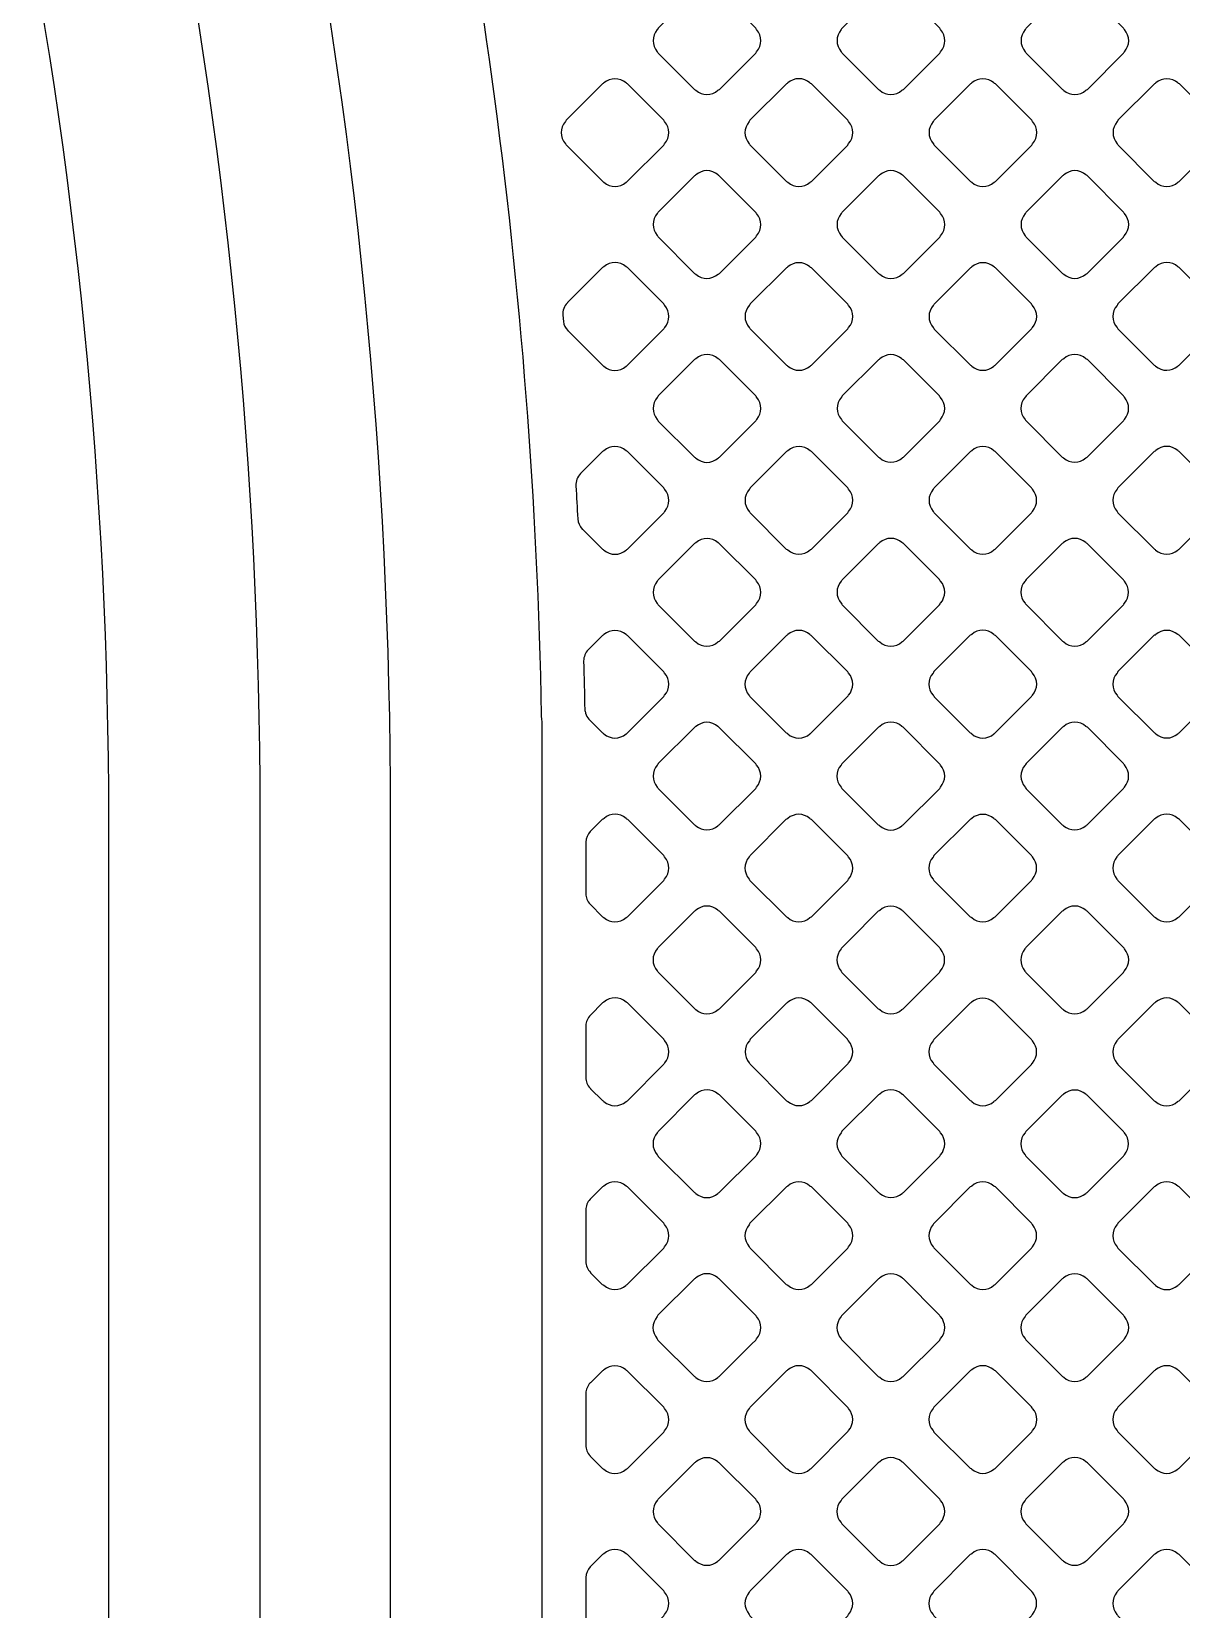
# Model space of a CAD drawing. Extents: x 0 to 248, y 0 to 175.
# Drawn here: x 86.065 to 87.413, y 135.872 to 137.722 of the extents above; entities that cross this region are included whole.
import ezdxf

# ---------------------------------------------------------------- set-up
doc = ezdxf.new("R2010")
doc.units = 0
doc.layers.add('gbr-dxf', color=7, linetype='Continuous')

msp = doc.modelspace()

# ---------------------------------------------------------------- linework, layer by layer
at = {"layer": 'gbr-dxf', "linetype": 'Continuous'}
for points in [[(84.6798, 141.1651, -0.198817), (86.4856, 136.8034, -0.009964), (86.4855, 136.8006), (86.4855, 134.537, -0.210617), (86.4633, 134.4797), (86.4577, 134.4742, 0.036059), (86.456, 134.472, 0.135581), (86.4525, 134.4619), (86.4525, 133.8516, -0.007269)], [(86.3001, 133.8535), (86.3001, 134.5006, -0.189007), (86.3204, 134.5523, -0.010551), (86.3225, 134.5545), (86.3279, 134.5598, 0.168586), (86.3331, 134.5719), (86.3331, 136.8033, -0.009921), (86.3332, 136.806, 0.198805), (84.5704, 141.0591, -0.008527)], [(84.4503, 140.9141, -0.198904), (86.1554, 136.7975, -0.009964), (86.1553, 136.7948), (86.1553, 133.6209, -0.009957)], [(86.5882, 133.7815), (86.5882, 134.0629, -0.324981), (86.6227, 134.1105, 0.275426), (86.6326, 134.1287, -0.015279), (86.6318, 134.1331, -0.084652), (86.6309, 134.1416, -0.008073), (86.6309, 134.1436, -0.015543), (86.6308, 134.145), (86.6308, 134.169, -0.022988), (86.6308, 134.1712), (86.6308, 134.224, 0.103144), (86.6067, 134.3337, -0.114747), (86.5858, 134.4233, -0.148502), (86.6201, 134.5363, 0.140977), (86.6638, 134.6819), (86.6638, 136.9135, -0.065061), (86.6629, 136.92, 0.059041), (86.4598, 138.4002, -0.011828), (86.4595, 138.4011, 0.055953), (85.9523, 139.7236, -0.032848)]]:
    msp.add_lwpolyline(points, format="xyb", dxfattribs=at)
for points in [[(86.7985, 137.6982, -0.09601), (86.7995, 137.6965), (86.8421, 137.6539, -0.092398), (86.8437, 137.653, 0.379422), (86.8696, 137.653, -0.096625), (86.8713, 137.654), (86.9139, 137.6966, -0.096332), (86.9149, 137.6982, 0.37981), (86.9149, 137.7242, -0.10047), (86.9139, 137.7259), (86.8713, 137.7685, -0.088202), (86.8698, 137.7694, 0.3795), (86.8438, 137.7694, -0.096259), (86.8422, 137.7684), (86.7995, 137.7257, -0.096227), (86.7985, 137.7241, 0.378699)], [(87.014, 137.7242, 0.379249), (87.0141, 137.6983, -0.10047), (87.0151, 137.6965), (87.0577, 137.654, -0.096332), (87.0593, 137.653, 0.379451), (87.0852, 137.653, -0.096117), (87.0869, 137.6539), (87.1295, 137.6966, -0.095895), (87.1305, 137.6982, 0.378934), (87.1305, 137.7242, -0.096265), (87.1295, 137.7258), (87.0867, 137.7687, -0.083252), (87.0853, 137.7695, 0.378884), (87.0593, 137.7695, -0.096614), (87.0577, 137.7685), (87.015, 137.7259, -0.096195)], [(87.2297, 137.6983, -0.104215), (87.2307, 137.6965), (87.2732, 137.6539, -0.099645), (87.2749, 137.6529, 0.379169), (87.3009, 137.653, -0.095956), (87.3025, 137.6539), (87.345, 137.6965, -0.096332), (87.346, 137.6981, 0.37981), (87.346, 137.7241, -0.108153), (87.345, 137.7259), (87.3025, 137.7684, -0.096111), (87.3008, 137.7694, 0.379731), (87.2749, 137.7694, -0.096458), (87.2732, 137.7684), (87.2307, 137.7259, -0.096627), (87.2297, 137.7242, 0.379523)], [(86.6908, 137.6163, 0.37947), (86.6908, 137.5904, -0.083235), (86.6917, 137.589), (86.7344, 137.5463, -0.096332), (86.736, 137.5453, 0.37981), (86.762, 137.5453, -0.096625), (86.7636, 137.5463), (86.8061, 137.5888, -0.096111), (86.8071, 137.5904, 0.379451), (86.8071, 137.6164, -0.096259), (86.8061, 137.618), (86.7636, 137.6606, -0.100073), (86.7619, 137.6616, 0.378699), (86.736, 137.6616, -0.095968), (86.7343, 137.6606), (86.6917, 137.618, -0.096527)], [(86.9062, 137.6163, 0.37947), (86.9062, 137.5904, -0.087784), (86.9071, 137.5889), (86.9498, 137.5462, -0.100151), (86.9515, 137.5452, 0.379308), (86.9775, 137.5452, -0.09601), (86.9791, 137.5462), (87.0218, 137.5888, -0.096227), (87.0227, 137.5905, 0.379422), (87.0227, 137.6164, -0.09253), (87.0218, 137.618), (86.9791, 137.6607, -0.096423), (86.9774, 137.6617, 0.379357), (86.9515, 137.6617, -0.096507), (86.9498, 137.6607), (86.9071, 137.618, -0.096423)], [(87.1219, 137.5905, -0.104392), (87.1229, 137.5887), (87.1654, 137.5462, -0.100151), (87.1671, 137.5452, 0.37981), (87.1931, 137.5452, -0.095956), (87.1948, 137.5462), (87.2374, 137.5888, -0.096332), (87.2383, 137.5904, 0.379511), (87.2383, 137.6164, -0.092052), (87.2374, 137.6179), (87.1947, 137.6607, -0.095759), (87.193, 137.6616, 0.379206), (87.1671, 137.6616, -0.096458), (87.1654, 137.6606), (87.1229, 137.6181, -0.096627), (87.1219, 137.6164, 0.379731)], [(87.3375, 137.6164, 0.37903), (87.3375, 137.5904, -0.103884), (87.3385, 137.5886), (87.3809, 137.5462, -0.099605), (87.3826, 137.5452, 0.378608), (87.4086, 137.5452, -0.095866), (87.4102, 137.5462), (87.4528, 137.5888, -0.096227), (87.4537, 137.5904, 0.379422), (87.4537, 137.6164, -0.108195), (87.4527, 137.6182), (87.4103, 137.6606, -0.096627), (87.4087, 137.6616, 0.3795), (87.3827, 137.6616, -0.096614), (87.3811, 137.6606), (87.3384, 137.618, -0.096539)], [(86.7985, 137.4828, -0.091476), (86.7994, 137.4812), (86.8423, 137.4384, -0.087864), (86.8438, 137.4374, 0.379422), (86.8697, 137.4375, -0.095956), (86.8714, 137.4384), (86.9139, 137.4809, -0.096332), (86.9149, 137.4826, 0.37981), (86.9149, 137.5085, -0.104392), (86.9138, 137.5103), (86.8712, 137.5529, -0.092233), (86.8697, 137.5539, 0.3795), (86.8437, 137.5539, -0.096259), (86.8421, 137.5529), (86.7995, 137.5103, -0.095895), (86.7985, 137.5087, 0.378699)], [(87.0141, 137.4826, -0.096625), (87.015, 137.481), (87.0577, 137.4383, -0.092233), (87.0593, 137.4373, 0.37981), (87.0853, 137.4373, -0.095956), (87.0869, 137.4383), (87.1295, 137.4809, -0.096332), (87.1305, 137.4826, 0.37981), (87.1305, 137.5085, -0.100902), (87.1295, 137.5103), (87.0868, 137.553, -0.088334), (87.0853, 137.5539, 0.379731), (87.0593, 137.5539, -0.096458), (87.0577, 137.5529), (87.015, 137.5102, -0.096627), (87.0141, 137.5086, 0.379731)], [(87.2297, 137.4826, -0.099964), (87.2307, 137.4809), (87.2732, 137.4384, -0.096332), (87.2748, 137.4375, 0.37981), (87.3008, 137.4375, -0.096625), (87.3024, 137.4384), (87.345, 137.481, -0.096111), (87.346, 137.4827, 0.379511), (87.346, 137.5086, -0.096475), (87.345, 137.5103), (87.3023, 137.553, -0.083425), (87.3009, 137.5539, 0.379206), (87.275, 137.5539, -0.096723), (87.2733, 137.5529), (87.2307, 137.5102, -0.096857), (87.2297, 137.5086, 0.379731)], [(86.6878, 137.3893), (86.6885, 137.3818, 0.150151), (86.6937, 137.3713, -0.041974), (86.6939, 137.371), (86.7343, 137.3306, -0.096128), (86.7359, 137.3296, 0.379595), (86.7619, 137.3296, -0.096625), (86.7635, 137.3306), (86.8062, 137.3732, -0.096111), (86.8072, 137.3749, 0.37981), (86.8072, 137.4008, -0.108195), (86.8061, 137.4027), (86.7636, 137.4452, -0.096423), (86.762, 137.4462, 0.37926), (86.736, 137.4462, -0.095968), (86.7344, 137.4452), (86.6932, 137.4041), (86.6932, 137.404, 0.204195)], [(86.9063, 137.3749, -0.083317), (86.9072, 137.3735), (86.95, 137.3307, -0.096111), (86.9516, 137.3297, 0.37981), (86.9776, 137.3297, -0.095956), (86.9793, 137.3307), (87.0218, 137.3732, -0.096332), (87.0227, 137.3748, 0.37981), (87.0227, 137.4008, -0.096625), (87.0218, 137.4024), (86.9792, 137.445, -0.100151), (86.9774, 137.446, 0.379731), (86.9515, 137.446, -0.096458), (86.9498, 137.445), (86.9073, 137.4025, -0.096627), (86.9063, 137.4008, 0.379731)], [(87.1219, 137.3748, -0.100399), (87.1229, 137.3731), (87.1654, 137.3306, -0.096627), (87.167, 137.3297, 0.37981), (87.193, 137.3297, -0.096625), (87.1946, 137.3306), (87.2372, 137.3733, -0.096111), (87.2382, 137.3749, 0.37981), (87.2382, 137.4009, -0.096458), (87.2372, 137.4025), (87.1948, 137.445, -0.100824), (87.1931, 137.446, 0.379731), (87.1671, 137.446, -0.096723), (87.1654, 137.445), (87.1229, 137.4024, -0.096857), (87.1219, 137.4008, 0.379731)], [(87.3374, 137.3749, -0.100082), (87.3384, 137.3732), (87.3809, 137.3307, -0.095895), (87.3825, 137.3297, 0.379201), (87.4085, 137.3298, -0.096625), (87.4101, 137.3307), (87.4527, 137.3733, -0.096111), (87.4537, 137.375, 0.379451), (87.4537, 137.4009, -0.096475), (87.4527, 137.4026), (87.41, 137.4453, -0.083725), (87.4086, 137.4462, 0.379249), (87.3827, 137.4462, -0.096458), (87.381, 137.4452), (87.3384, 137.4025, -0.096627), (87.3374, 137.4009, 0.3795)], [(86.7985, 137.293, 0.379249), (86.7985, 137.2671, -0.104392), (86.7996, 137.2653), (86.8421, 137.2228, -0.100151), (86.8438, 137.2218, 0.37981), (86.8697, 137.2218, -0.095956), (86.8714, 137.2228), (86.914, 137.2654, -0.096332), (86.915, 137.2671, 0.379451), (86.915, 137.293, -0.10824), (86.9139, 137.2949), (86.8714, 137.3374, -0.096539), (86.8698, 137.3384, 0.378939), (86.8438, 137.3384, -0.096614), (86.8422, 137.3374), (86.7995, 137.2947, -0.096195)], [(87.0142, 137.2931, 0.37947), (87.0142, 137.2671, -0.095956), (87.0152, 137.2655), (87.0578, 137.2229, -0.092072), (87.0593, 137.222, 0.379451), (87.0853, 137.2219, -0.096117), (87.0869, 137.2229), (87.1295, 137.2655, -0.095895), (87.1304, 137.2671, 0.379201), (87.1304, 137.293, -0.10047), (87.1294, 137.2948), (87.087, 137.3371, -0.10399), (87.0852, 137.3382, 0.379357), (87.0593, 137.3382, -0.096507), (87.0576, 137.3372), (87.0152, 137.2947, -0.096527)], [(87.2296, 137.2671, -0.10047), (87.2306, 137.2654), (87.2731, 137.2229, -0.096111), (87.2747, 137.222, 0.37981), (87.3007, 137.222, -0.095956), (87.3023, 137.2229), (87.3449, 137.2656, -0.096332), (87.3459, 137.2672, 0.37981), (87.3459, 137.2932, -0.096723), (87.3449, 137.2948), (87.3025, 137.3373, -0.100519), (87.3008, 137.3383, 0.379731), (87.2748, 137.3383, -0.096458), (87.2731, 137.3373), (87.2306, 137.2947, -0.096627), (87.2296, 137.2931, 0.379731)], [(86.7031, 137.1892, -0.001576), (86.7053, 137.1506, 0.167164), (86.7106, 137.1387, -0.04107), (86.7108, 137.1385), (86.7343, 137.115, -0.096227), (86.736, 137.114, 0.379465), (86.7619, 137.114, -0.095956), (86.7636, 137.115), (86.8062, 137.1576, -0.096332), (86.8072, 137.1593, 0.37981), (86.8072, 137.1852, -0.092523), (86.8062, 137.1868), (86.7635, 137.2295, -0.096857), (86.7619, 137.2305, 0.379731), (86.7359, 137.2305, -0.096458), (86.7343, 137.2295), (86.7085, 137.2037, 0.197141), (86.7031, 137.1895, -0.037111)], [(86.9063, 137.1592, -0.095956), (86.9073, 137.1576), (86.9497, 137.1152, -0.107817), (86.9515, 137.1142, 0.37981), (86.9775, 137.1142, -0.096625), (86.9791, 137.1151), (87.0218, 137.1578, -0.096111), (87.0227, 137.1594, 0.37981), (87.0227, 137.1854, -0.100399), (87.0217, 137.1871), (86.9794, 137.2295, -0.104691), (86.9776, 137.2305, 0.379731), (86.9516, 137.2305, -0.096723), (86.9499, 137.2295), (86.9073, 137.1869, -0.096857), (86.9063, 137.1852, 0.379731)], [(87.1219, 137.1594, -0.092348), (87.1228, 137.1578), (87.1655, 137.1152, -0.088202), (87.167, 137.1142, 0.37981), (87.193, 137.1142, -0.095956), (87.1946, 137.1152), (87.2371, 137.1577, -0.096332), (87.2381, 137.1594, 0.37981), (87.2381, 137.1853, -0.104392), (87.237, 137.1871), (87.1946, 137.2296, -0.092233), (87.193, 137.2305, 0.379731), (87.167, 137.2305, -0.096458), (87.1654, 137.2296), (87.1229, 137.187, -0.096627), (87.1219, 137.1854, 0.379731)], [(87.3373, 137.1594, -0.096259), (87.3382, 137.1578), (87.381, 137.115, -0.092187), (87.3825, 137.1141, 0.379201), (87.4085, 137.1141, -0.095956), (87.4101, 137.1151), (87.4527, 137.1577, -0.096332), (87.4537, 137.1594, 0.37981), (87.4537, 137.1853, -0.100902), (87.4527, 137.1871), (87.41, 137.2297, -0.088334), (87.4085, 137.2307, 0.379357), (87.3826, 137.2307, -0.096507), (87.3809, 137.2297), (87.3382, 137.187, -0.096527), (87.3373, 137.1854, 0.379112)], [(86.7985, 137.0515, -0.099964), (86.7995, 137.0497), (86.842, 137.0073, -0.096332), (86.8436, 137.0063, 0.37981), (86.8696, 137.0063, -0.096625), (86.8713, 137.0073), (86.9139, 137.0499, -0.096111), (86.9149, 137.0515, 0.37981), (86.9149, 137.0775, -0.096458), (86.9139, 137.0792), (86.8712, 137.1218, -0.083733), (86.8698, 137.1227, 0.379731), (86.8438, 137.1227, -0.096723), (86.8422, 137.1217), (86.7995, 137.0791, -0.096857), (86.7985, 137.0774, 0.379731)], [(87.0141, 137.0776, 0.378939), (87.0141, 137.0516, -0.107922), (87.0151, 137.0498), (87.0574, 137.0074, -0.103923), (87.0592, 137.0064, 0.379201), (87.0852, 137.0064, -0.096625), (87.0868, 137.0074), (87.1294, 137.05, -0.096111), (87.1304, 137.0517, 0.37981), (87.1304, 137.0777, -0.104293), (87.1294, 137.0795), (87.0871, 137.1217, -0.108174), (87.0852, 137.1228, 0.3795), (87.0593, 137.1228, -0.096614), (87.0576, 137.1218), (87.015, 137.0792, -0.096539)], [(87.2296, 137.0517, -0.096625), (87.2306, 137.0501), (87.2733, 137.0074, -0.092233), (87.2748, 137.0064, 0.37981), (87.3008, 137.0064, -0.095956), (87.3024, 137.0074), (87.3449, 137.0499, -0.096332), (87.3459, 137.0516, 0.37981), (87.3459, 137.0775, -0.10047), (87.3449, 137.0793), (87.3024, 137.1217, -0.10399), (87.3006, 137.1228, 0.379731), (87.2747, 137.1228, -0.096458), (87.273, 137.1218), (87.2306, 137.0794, -0.096627), (87.2296, 137.0777, 0.379731)], [(86.7122, 136.9841, -0.002285), (86.7135, 136.9268, -0.039567), (86.7144, 136.9229, 0.10413), (86.7183, 136.9157), (86.7343, 136.8997, -0.100151), (86.736, 136.8986, 0.379308), (86.7619, 136.8986, -0.09601), (86.7636, 136.8996), (86.8062, 136.9422, -0.096227), (86.8071, 136.9438, 0.379422), (86.8071, 136.9698, -0.088014), (86.8062, 136.9712), (86.7635, 137.0139, -0.092289), (86.7619, 137.0149, 0.379614), (86.736, 137.0149, -0.096117), (86.7343, 137.0139), (86.7175, 136.9971), (86.7175, 136.9971, 0.180864)], [(86.9062, 136.9437, -0.092162), (86.9071, 136.9422), (86.9496, 136.8997, -0.103923), (86.9514, 136.8986, 0.379201), (86.9774, 136.8986, -0.096625), (86.979, 136.8996), (87.0216, 136.9422, -0.096111), (87.0226, 136.9439, 0.379308), (87.0226, 136.9698, -0.08785), (87.0217, 136.9713), (86.979, 137.014, -0.092456), (86.9774, 137.015, 0.37947), (86.9515, 137.015, -0.096458), (86.9498, 137.014), (86.9072, 136.9713, -0.096627), (86.9062, 136.9697, 0.3795)], [(87.1217, 136.9699, 0.378939), (87.1218, 136.9439, -0.107964), (87.1228, 136.9421), (87.1652, 136.8996, -0.104101), (87.167, 136.8986, 0.379201), (87.193, 136.8986, -0.095956), (87.1946, 136.8996), (87.2372, 136.9422, -0.096332), (87.2382, 136.9439, 0.37981), (87.2382, 136.9698, -0.104175), (87.2372, 136.9716), (87.1948, 137.014, -0.108174), (87.1929, 137.0151, 0.3795), (87.167, 137.0151, -0.096614), (87.1653, 137.0141), (87.1227, 136.9715, -0.096539)], [(87.3374, 136.9698, 0.37919), (87.3374, 136.9439, -0.091745), (87.3383, 136.9423), (87.3811, 136.8996, -0.088087), (87.3826, 136.8987, 0.378825), (87.4085, 136.8987, -0.095883), (87.4101, 136.8996), (87.4527, 136.9422, -0.095394), (87.4536, 136.9438, 0.379169), (87.4536, 136.9698, -0.104392), (87.4526, 136.9716), (87.4101, 137.0141, -0.092233), (87.4085, 137.015, 0.3795), (87.3826, 137.015, -0.096969), (87.3809, 137.0141), (87.3383, 136.9715, -0.096842)], [(86.7985, 136.8361, -0.091476), (86.7994, 136.8345), (86.8421, 136.7918, -0.091364), (86.8437, 136.7909, 0.378906), (86.8696, 136.7909, -0.095506), (86.8712, 136.7919), (86.9139, 136.8345, -0.095997), (86.9148, 136.8361, 0.378386), (86.9148, 136.862, -0.087953), (86.9139, 136.8635), (86.8712, 136.9062, -0.092456), (86.8696, 136.9072, 0.37947), (86.8437, 136.9072, -0.096458), (86.842, 136.9062), (86.7995, 136.8637, -0.096627), (86.7985, 136.862, 0.379412)], [(87.0139, 136.862, 0.378537), (87.0139, 136.8361, -0.099971), (87.0149, 136.8344), (87.0574, 136.7918, -0.103821), (87.0592, 136.7908, 0.379276), (87.0852, 136.7908, -0.096157), (87.0868, 136.7918), (87.1295, 136.8344, -0.095701), (87.1304, 136.8361, 0.378429), (87.1304, 136.862, -0.09601), (87.1294, 136.8636), (87.0866, 136.9065, -0.083772), (87.0852, 136.9073, 0.379083), (87.0592, 136.9073, -0.09601), (87.0576, 136.9064), (87.0149, 136.8636, -0.096301)], [(87.2296, 136.8361, -0.103506), (87.2306, 136.8343), (87.273, 136.7919, -0.099468), (87.2747, 136.7909, 0.378681), (87.3006, 136.7909, -0.097505), (87.3023, 136.7918), (87.345, 136.8345, -0.095796), (87.3459, 136.8361, 0.379249), (87.3459, 136.8621, -0.108153), (87.3449, 136.864), (87.3025, 136.9063, -0.096111), (87.3008, 136.9073, 0.379731), (87.2749, 136.9073, -0.096458), (87.2732, 136.9063), (87.2306, 136.8637, -0.096857), (87.2296, 136.862, 0.379471)], [(86.7147, 136.7114, 0.176204), (86.7198, 136.6988), (86.7345, 136.6841, -0.087516), (86.7359, 136.6832, 0.379731), (86.7619, 136.6832, -0.09572), (86.7636, 136.6842), (86.8061, 136.7267, -0.096266), (86.807, 136.7283, 0.379731), (86.807, 136.7543, -0.103612), (86.806, 136.7561), (86.7639, 136.7982, -0.095886), (86.7619, 136.7994, 0.379525), (86.7361, 136.7994, -0.099022), (86.734, 136.7981), (86.7198, 136.784, 0.169518), (86.7147, 136.7718)], [(86.9062, 136.7283, -0.091558), (86.9071, 136.7268), (86.95, 136.684, -0.087516), (86.9514, 136.6831, 0.379731), (86.9774, 136.6831, -0.09572), (86.9791, 136.684), (86.9877, 136.6927), (87.0217, 136.7266, -0.095916), (87.0226, 136.7283, 0.379731), (87.0226, 136.7542, -0.087748), (87.0217, 136.7557), (86.9793, 136.7981, -0.095886), (86.9772, 136.7994, 0.379525), (86.9515, 136.7994, -0.099214), (86.9493, 136.7981), (86.9072, 136.756, -0.096266), (86.9062, 136.7543, 0.379731)], [(87.1217, 136.7282, -0.091581), (87.1226, 136.7267), (87.1652, 136.6841, -0.103698), (87.167, 136.6831, 0.379032), (87.1929, 136.6831, -0.096797), (87.1945, 136.6841), (87.2372, 136.7267, -0.09682), (87.2382, 136.7284, 0.379032), (87.2381, 136.7543, -0.087651), (87.2372, 136.7558), (87.1949, 136.7981, -0.095886), (87.1929, 136.7993, 0.37878), (87.1671, 136.7994, -0.098463), (87.165, 136.7981), (87.1226, 136.7558, -0.095935), (87.1217, 136.7541, 0.379287)], [(87.3372, 136.7283, -0.099645), (87.3382, 136.7266), (87.3808, 136.684, -0.095628), (87.3825, 136.6831, 0.379731), (87.4085, 136.6831, -0.096265), (87.4101, 136.684), (87.4528, 136.7268, -0.095796), (87.4538, 136.7284, 0.378906), (87.4538, 136.7543, -0.095506), (87.4528, 136.756), (87.4105, 136.7983, -0.095734), (87.4085, 136.7995, 0.378559), (87.3826, 136.7996, -0.091906), (87.3807, 136.7984), (87.3382, 136.7559, -0.096227), (87.3372, 136.7543, 0.379287)], [(86.7985, 136.6206, -0.087314), (86.7994, 136.6192), (86.8424, 136.5762, -0.083056), (86.8437, 136.5754, 0.379731), (86.8697, 136.5754, -0.09572), (86.8714, 136.5763), (86.914, 136.6189, -0.096266), (86.9149, 136.6206, 0.379731), (86.9149, 136.6465, -0.091558), (86.914, 136.6481), (86.8713, 136.6908, -0.096266), (86.8696, 136.6918, 0.379731), (86.8437, 136.6918, -0.09572), (86.842, 136.6908), (86.7995, 136.6483, -0.096266), (86.7985, 136.6466, 0.379731)], [(87.014, 136.6205, -0.087248), (87.0149, 136.619), (87.0575, 136.5764, -0.101261), (87.0593, 136.5754, 0.37845), (87.0852, 136.5754, -0.095862), (87.0868, 136.5764), (87.1294, 136.6189, -0.096509), (87.1303, 136.6206, 0.378681), (87.1303, 136.6465, -0.091376), (87.1294, 136.648), (87.0868, 136.6907, -0.095796), (87.0851, 136.6917, 0.379293), (87.0592, 136.6916, -0.09572), (87.0575, 136.6907), (87.0236, 136.6567), (87.015, 136.6481, -0.096111), (87.014, 136.6465, 0.379321)], [(87.2294, 136.6465, 0.379032), (87.2294, 136.6205, -0.096011), (87.2304, 136.6189), (87.2731, 136.5761, -0.091205), (87.2747, 136.5752, 0.379293), (87.3006, 136.5752, -0.096625), (87.3023, 136.5762), (87.345, 136.6189, -0.095916), (87.346, 136.6206, 0.379731), (87.346, 136.6465, -0.083235), (87.3451, 136.6479), (87.3022, 136.6909, -0.087645), (87.3007, 136.6918, 0.379155), (87.2748, 136.6918, -0.094209), (87.2731, 136.6908), (87.2304, 136.6481, -0.094746)], [(86.7147, 136.4958, 0.176204), (86.7198, 136.4831, -0.045638), (86.7201, 136.4828, -0.049738), (86.7203, 136.4825), (86.7342, 136.4686, -0.100054), (86.7359, 136.4676, 0.379731), (86.7619, 136.4676, -0.096265), (86.7636, 136.4685), (86.8062, 136.5112, -0.096266), (86.8072, 136.5128, 0.379731), (86.8072, 136.5388, -0.108042), (86.8061, 136.5406), (86.7636, 136.5831, -0.095916), (86.762, 136.5841, 0.379731), (86.736, 136.5841, -0.096265), (86.7344, 136.5831), (86.7201, 136.5689), (86.7201, 136.5688, 0.174237), (86.7147, 136.5564)], [(86.9063, 136.5129, -0.091581), (86.9073, 136.5113), (86.9501, 136.4685, -0.084818), (86.9515, 136.4676, 0.379032), (86.9774, 136.4677, -0.097758), (86.9791, 136.4687), (87.0216, 136.5112, -0.095796), (87.0226, 136.5128, 0.378669), (87.0226, 136.5387, -0.103696), (87.0216, 136.5405), (86.979, 136.5831, -0.091364), (86.9775, 136.584, 0.379214), (86.9515, 136.584, -0.096625), (86.9499, 136.583), (86.9073, 136.5405, -0.096121), (86.9064, 136.5388, 0.379672)], [(87.1217, 136.5387, 0.379032), (87.1217, 136.5128, -0.087651), (87.1226, 136.5113), (87.1653, 136.4686, -0.100054), (87.167, 136.4676, 0.379731), (87.193, 136.4676, -0.096265), (87.1947, 136.4686), (87.2241, 136.4981), (87.2371, 136.5111, -0.096266), (87.2381, 136.5127, 0.379731), (87.2381, 136.5387, -0.091558), (87.2372, 136.5403), (87.1945, 136.5829, -0.098737), (87.1928, 136.5839, 0.379672), (87.1669, 136.5839, -0.095134), (87.1653, 136.583), (87.1226, 136.5404, -0.0953)], [(87.3372, 136.5127, -0.09572), (87.3382, 136.5111), (87.3808, 136.4685, -0.091737), (87.3824, 136.4675, 0.379458), (87.4083, 136.4675, -0.097921), (87.41, 136.4685), (87.4527, 136.5112, -0.097464), (87.4537, 136.5129, 0.378984), (87.4537, 136.5388, -0.083262), (87.4528, 136.5402), (87.41, 136.583, -0.087639), (87.4085, 136.584, 0.379731), (87.3825, 136.584, -0.09572), (87.3809, 136.583), (87.3382, 136.5403, -0.096266), (87.3372, 136.5387, 0.379731)], [(86.7985, 136.431, 0.379293), (86.7985, 136.405, -0.099964), (86.7995, 136.4033), (86.842, 136.3608, -0.095935), (86.8436, 136.3598, 0.378936), (86.8696, 136.3598, -0.096707), (86.8712, 136.3608), (86.914, 136.4035, -0.097153), (86.915, 136.4052, 0.379293), (86.9149, 136.4312, -0.096625), (86.914, 136.4328), (86.8715, 136.4753, -0.099951), (86.8698, 136.4763, 0.379506), (86.8438, 136.4763, -0.098229), (86.8421, 136.4753), (86.7995, 136.4326, -0.095602)], [(87.014, 136.431, 0.379075), (87.014, 136.4051, -0.082756), (87.0149, 136.4037), (87.0577, 136.3609, -0.095602), (87.0594, 136.3599, 0.379293), (87.0853, 136.3599, -0.096265), (87.087, 136.3609), (87.1295, 136.4034, -0.095916), (87.1304, 136.405, 0.379731), (87.1304, 136.431, -0.096265), (87.1295, 136.4326), (87.0869, 136.4752, -0.101946), (87.0851, 136.4762, 0.378845), (87.0592, 136.4763, -0.095383), (87.0576, 136.4753), (87.0149, 136.4327, -0.095701)], [(87.2295, 136.405, -0.091663), (87.2305, 136.4034), (87.2732, 136.3607, -0.087298), (87.2747, 136.3598, 0.379506), (87.3006, 136.3598, -0.097411), (87.3023, 136.3608), (87.3449, 136.4034, -0.096931), (87.3459, 136.4051, 0.379075), (87.3459, 136.431, -0.087748), (87.345, 136.4325), (87.3022, 136.4752, -0.091964), (87.3007, 136.4761, 0.379731), (87.2747, 136.4761, -0.096265), (87.2731, 136.4752), (87.2601, 136.4622), (87.2305, 136.4326, -0.096266), (87.2295, 136.431, 0.379731)], [(86.7147, 136.2801, 0.180653), (86.7201, 136.2672, -0.049742), (86.7204, 136.2668), (86.7341, 136.2531, -0.100335), (86.7359, 136.2521, 0.379672), (86.7618, 136.252, -0.096259), (86.7634, 136.253), (86.8061, 136.2957, -0.096195), (86.8071, 136.2973, 0.379293), (86.8071, 136.3233, -0.091954), (86.8061, 136.3248), (86.7635, 136.3674, -0.096266), (86.7619, 136.3684, 0.379731), (86.7359, 136.3684, -0.09572), (86.7343, 136.3674), (86.7198, 136.353, 0.175878), (86.7147, 136.3403)], [(86.9062, 136.3232, 0.379032), (86.9062, 136.2973, -0.095973), (86.9072, 136.2956), (86.9497, 136.2531, -0.107794), (86.9515, 136.2521, 0.379731), (86.9775, 136.2521, -0.096265), (86.9791, 136.2531), (87.0218, 136.2957, -0.095916), (87.0227, 136.2973, 0.379731), (87.0227, 136.3233, -0.100266), (87.0217, 136.325), (86.9792, 136.3675, -0.104246), (86.9774, 136.3685, 0.379506), (86.9515, 136.3685, -0.096333), (86.9498, 136.3676), (86.9071, 136.3249, -0.096405)], [(87.1218, 136.2973, -0.082704), (87.1227, 136.2959), (87.1654, 136.2531, -0.095605), (87.1671, 136.2522, 0.378252), (87.193, 136.2522, -0.095883), (87.1946, 136.2531), (87.2372, 136.2957, -0.095987), (87.2382, 136.2973, 0.378814), (87.2381, 136.3233, -0.097666), (87.2372, 136.3249), (87.1947, 136.3674, -0.099711), (87.1929, 136.3684, 0.379293), (87.167, 136.3684, -0.095956), (87.1653, 136.3674), (87.1228, 136.3249, -0.096332), (87.1218, 136.3233, 0.379289)], [(87.3372, 136.3232, 0.379045), (87.3373, 136.2973, -0.092061), (87.3382, 136.2957), (87.381, 136.2529, -0.086956), (87.3825, 136.252, 0.379731), (87.4085, 136.252, -0.096265), (87.4101, 136.253), (87.4527, 136.2956, -0.095916), (87.4537, 136.2972, 0.379731), (87.4537, 136.3232, -0.087748), (87.4528, 136.3247), (87.41, 136.3675, -0.092406), (87.4084, 136.3684, 0.379982), (87.3824, 136.3684, -0.094586), (87.3808, 136.3675), (87.3382, 136.3248, -0.09372)], [(86.7984, 136.1895, -0.095866), (86.7993, 136.1879), (86.8421, 136.1451, -0.091364), (86.8436, 136.1442, 0.379293), (86.8696, 136.1442, -0.095956), (86.8712, 136.1452), (86.9095, 136.1834), (86.914, 136.1879, -0.095916), (86.9149, 136.1895, 0.379731), (86.9149, 136.2155, -0.083172), (86.9141, 136.2169), (86.8711, 136.2599, -0.087302), (86.8696, 136.2608, 0.378633), (86.8437, 136.2608, -0.09657), (86.8421, 136.2598), (86.7993, 136.2171, -0.097246), (86.7984, 136.2154, 0.378971)], [(87.014, 136.1895, -0.09572), (87.015, 136.1878), (87.0573, 136.1454, -0.10822), (87.0592, 136.1444, 0.379886), (87.0852, 136.1444, -0.095973), (87.0868, 136.1453), (87.1295, 136.188, -0.095798), (87.1305, 136.1897, 0.378778), (87.1304, 136.2156, -0.102483), (87.1294, 136.2173), (87.0871, 136.2597, -0.104442), (87.0853, 136.2607, 0.379731), (87.0593, 136.2607, -0.09572), (87.0577, 136.2597), (87.015, 136.2171, -0.096266), (87.014, 136.2154, 0.379731)], [(87.2295, 136.2155, 0.379293), (87.2295, 136.1896, -0.085351), (87.2304, 136.1882), (87.2734, 136.1452, -0.083056), (87.2748, 136.1443, 0.379731), (87.3008, 136.1443, -0.09572), (87.3024, 136.1453), (87.345, 136.1879, -0.095916), (87.346, 136.1895, 0.379731), (87.346, 136.2155, -0.091581), (87.345, 136.2171), (87.3023, 136.2597, -0.096314), (87.3007, 136.2607, 0.379982), (87.2747, 136.2607, -0.094842), (87.2731, 136.2598), (87.2305, 136.2172, -0.094807)], [(86.7147, 136.0648, 0.176204), (86.7198, 136.0521, -0.03892), (86.72, 136.0518), (86.7344, 136.0375, -0.091913), (86.7359, 136.0365, 0.379731), (86.7619, 136.0365, -0.09572), (86.7636, 136.0375), (86.8061, 136.08, -0.096266), (86.807, 136.0816, 0.379731), (86.807, 136.1076, -0.100254), (86.806, 136.1093), (86.7633, 136.152, -0.087862), (86.7618, 136.1529, 0.379506), (86.7359, 136.1529, -0.097758), (86.7342, 136.152), (86.7201, 136.1378), (86.72, 136.1378, 0.173705), (86.7147, 136.1254)], [(86.9062, 136.0817, -0.099587), (86.9072, 136.08), (86.9497, 136.0375, -0.095628), (86.9514, 136.0365, 0.378845), (86.9773, 136.0365, -0.096842), (86.9789, 136.0375), (87.0216, 136.0802, -0.094807), (87.0226, 136.0818, 0.379075), (87.0226, 136.1077, -0.096117), (87.0216, 136.1094), (86.9789, 136.1521, -0.083168), (86.9775, 136.153, 0.379293), (86.9515, 136.1529, -0.095956), (86.9499, 136.152), (86.9072, 136.1093, -0.096266), (86.9062, 136.1077, 0.379731)], [(87.1217, 136.1077, 0.379032), (87.1217, 136.0818, -0.095973), (87.1227, 136.0801), (87.1652, 136.0376, -0.107363), (87.1671, 136.0366, 0.379293), (87.193, 136.0366, -0.096103), (87.1946, 136.0375), (87.2373, 136.0802, -0.095628), (87.2383, 136.0818, 0.379731), (87.2383, 136.1078, -0.100266), (87.2372, 136.1095), (87.1948, 136.152, -0.105617), (87.1929, 136.153, 0.378936), (87.167, 136.153, -0.095154), (87.1654, 136.1521), (87.1226, 136.1093, -0.095367)], [(87.3374, 136.0818, -0.087034), (87.3383, 136.0803), (87.3811, 136.0375, -0.08267), (87.3825, 136.0366, 0.379731), (87.4085, 136.0366, -0.096265), (87.4101, 136.0376), (87.4527, 136.0802, -0.095916), (87.4537, 136.0818, 0.379731), (87.4537, 136.1078, -0.091745), (87.4527, 136.1094), (87.4101, 136.1519, -0.096121), (87.4085, 136.1529, 0.379731), (87.3825, 136.1529, -0.09572), (87.3809, 136.1519), (87.3383, 136.1094, -0.096266), (87.3374, 136.1078, 0.379731)], [(86.7985, 135.974, -0.091558), (86.7995, 135.9724), (86.8421, 135.9297, -0.087978), (86.8436, 135.9288, 0.379672), (86.8696, 135.9288, -0.096949), (86.8712, 135.9298), (86.9138, 135.9724, -0.097153), (86.9148, 135.974, 0.379293), (86.9148, 136, -0.087784), (86.9139, 136.0015), (86.8712, 136.0442, -0.092126), (86.8696, 136.0451, 0.379731), (86.8437, 136.0451, -0.09572), (86.842, 136.0441), (86.7995, 136.0016, -0.096266), (86.7985, 135.9999, 0.379731)], [(87.0139, 135.9999, 0.379032), (87.0139, 135.9739, -0.09185), (87.0148, 135.9724), (87.0574, 135.9298, -0.104018), (87.0592, 135.9287, 0.379731), (87.0852, 135.9287, -0.09572), (87.0868, 135.9297), (87.1295, 135.9723, -0.095916), (87.1304, 135.974, 0.379731), (87.1304, 136, -0.087748), (87.1295, 136.0014), (87.0867, 136.0443, -0.091737), (87.0851, 136.0452, 0.379506), (87.0592, 136.0452, -0.096117), (87.0575, 136.0442), (87.0148, 136.0015, -0.095759)], [(87.2295, 135.974, -0.099812), (87.2305, 135.9723), (87.273, 135.9298, -0.095628), (87.2747, 135.9288, 0.379731), (87.3006, 135.9288, -0.096265), (87.3023, 135.9298), (87.345, 135.9725, -0.095916), (87.346, 135.9741, 0.379731), (87.346, 136.0001, -0.096265), (87.345, 136.0018), (87.3025, 136.0442, -0.100254), (87.3008, 136.0452, 0.379731), (87.2748, 136.0452, -0.09572), (87.2732, 136.0443), (87.2305, 136.0016, -0.096266), (87.2295, 135.9999, 0.379731)], [(86.7147, 135.8482, 0.153145), (86.7192, 135.8371), (86.7342, 135.822, -0.096214), (86.7359, 135.8211, 0.379672), (86.7618, 135.821, -0.096259), (86.7635, 135.822), (86.8061, 135.8647, -0.096195), (86.8071, 135.8663, 0.379293), (86.8071, 135.8923, -0.095956), (86.8061, 135.8939), (86.7636, 135.9364, -0.09979), (86.7619, 135.9374, 0.379731), (86.7359, 135.9374, -0.09572), (86.7343, 135.9364), (86.7198, 135.9219, 0.169599), (86.7147, 135.9097)], [(86.9062, 135.8663, -0.091874), (86.9071, 135.8647), (86.95, 135.8219, -0.086961), (86.9515, 135.821, 0.379293), (86.9774, 135.821, -0.096625), (86.9791, 135.822), (87.0217, 135.8646, -0.095916), (87.0226, 135.8662, 0.379731), (87.0226, 135.8922, -0.087748), (87.0217, 135.8936), (86.9789, 135.9364, -0.093899), (86.9773, 135.9374, 0.378845), (86.9514, 135.9374, -0.096377), (86.9498, 135.9365), (86.9072, 135.8939, -0.097043), (86.9062, 135.8922, 0.378971)], [(87.1217, 135.8661, -0.091663), (87.1226, 135.8646), (87.1651, 135.8221, -0.103446), (87.1669, 135.8211, 0.379731), (87.1929, 135.8211, -0.096265), (87.1945, 135.822), (87.2371, 135.8647, -0.095916), (87.2381, 135.8663, 0.379731), (87.2381, 135.8923, -0.087549), (87.2372, 135.8937), (87.1945, 135.9364, -0.091913), (87.193, 135.9374, 0.379731), (87.167, 135.9374, -0.09572), (87.1653, 135.9364), (87.1227, 135.8937, -0.096266), (87.1217, 135.8921, 0.379731)], [(87.3372, 135.8663, -0.099713), (87.3382, 135.8646), (87.3809, 135.8219, -0.095602), (87.3825, 135.821, 0.379293), (87.4085, 135.821, -0.096265), (87.4101, 135.822), (87.4528, 135.8647, -0.096227), (87.4538, 135.8663, 0.379064), (87.4538, 135.8922, -0.098078), (87.4528, 135.8939), (87.4102, 135.9365, -0.10242), (87.4085, 135.9375, 0.379506), (87.3825, 135.9375, -0.095973), (87.3809, 135.9366), (87.3382, 135.8939, -0.096214), (87.3372, 135.8922, 0.379703)]]:
    msp.add_lwpolyline(points, format="xyb", close=True, dxfattribs=at)

doc.saveas('drawing.dxf')
